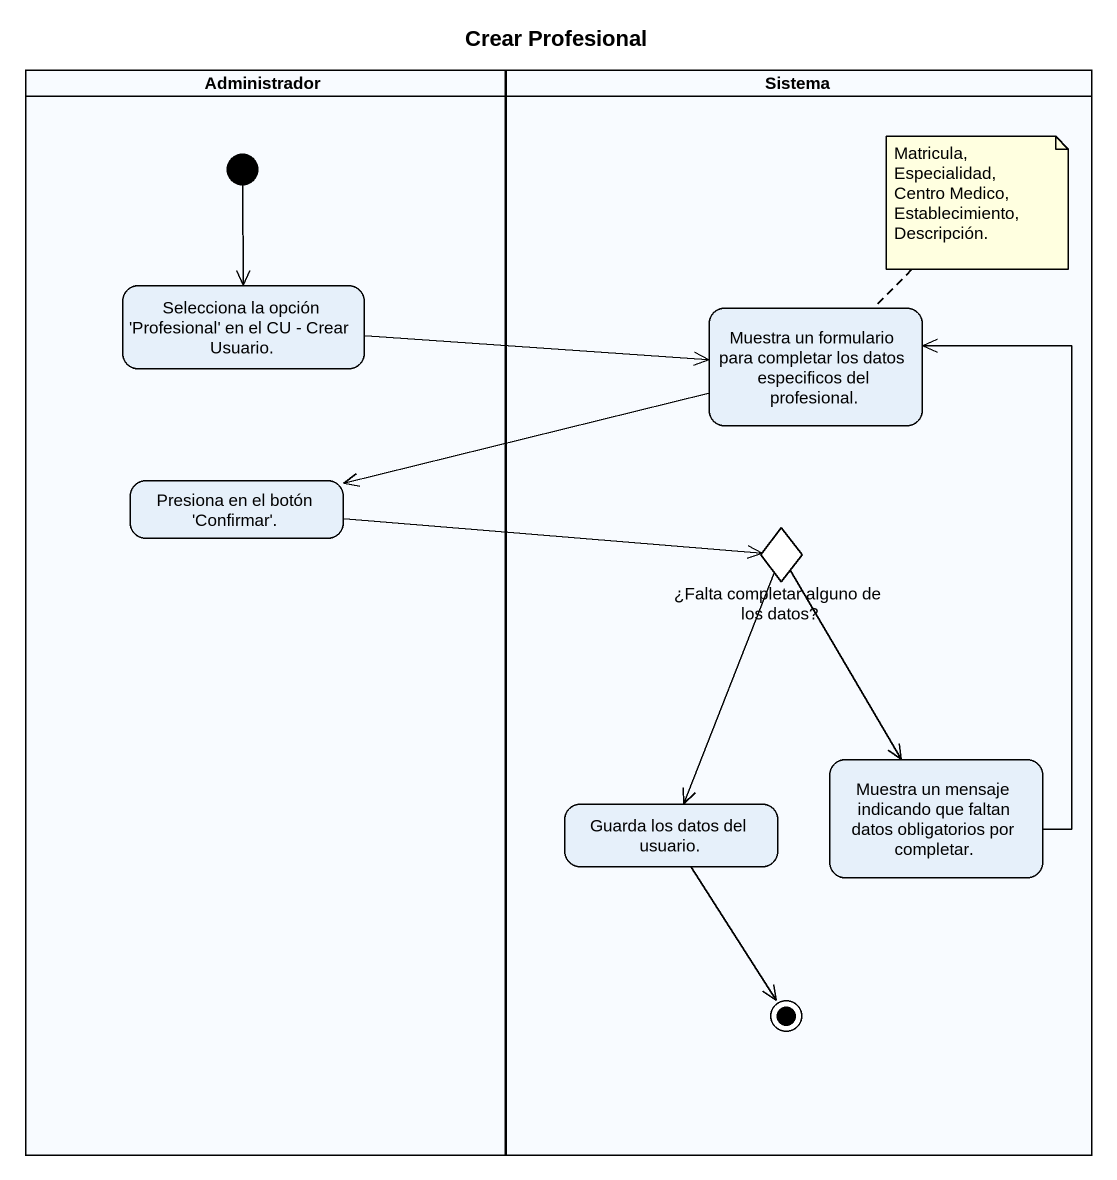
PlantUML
@startuml
title Crear Profesional
hide empty description
state Administrador <<partition>> {
  state "Selecciona la opción 'Profesional' en el CU - Crear Usuario." as Selecciona_la_opción
  state "Presiona en el botón 'Confirmar'." as Presiona_en_el_botón
  [*] --> Selecciona_la_opción
}
state Sistema <<partition>> {
  state "Muestra un formulario para completar los datos especificos del profesional." as Muestra_un_formulario_para
  state "¿Falta completar alguno de los datos?" as Falta_completar_alguno_de <<choice>>
  state "Guarda los datos del usuario." as Guarda_los_datos_del_usuario
  state "Muestra un mensaje indicando que faltan datos obligatorios por completar." as Muestra_un_mensaje
  Guarda_los_datos_del_usuario --> [*]
}
Selecciona_la_opción -right-> Muestra_un_formulario_para
Muestra_un_formulario_para -left-> Presiona_en_el_botón
Presiona_en_el_botón -right-> Falta_completar_alguno_de
Falta_completar_alguno_de --> Guarda_los_datos_del_usuario
Falta_completar_alguno_de --> Muestra_un_mensaje
Muestra_un_mensaje -up-> Muestra_un_formulario_para
note top of Muestra_un_formulario_para : Matricula, Especialidad, Centro Medico, Establecimiento, Descripción.
@enduml
